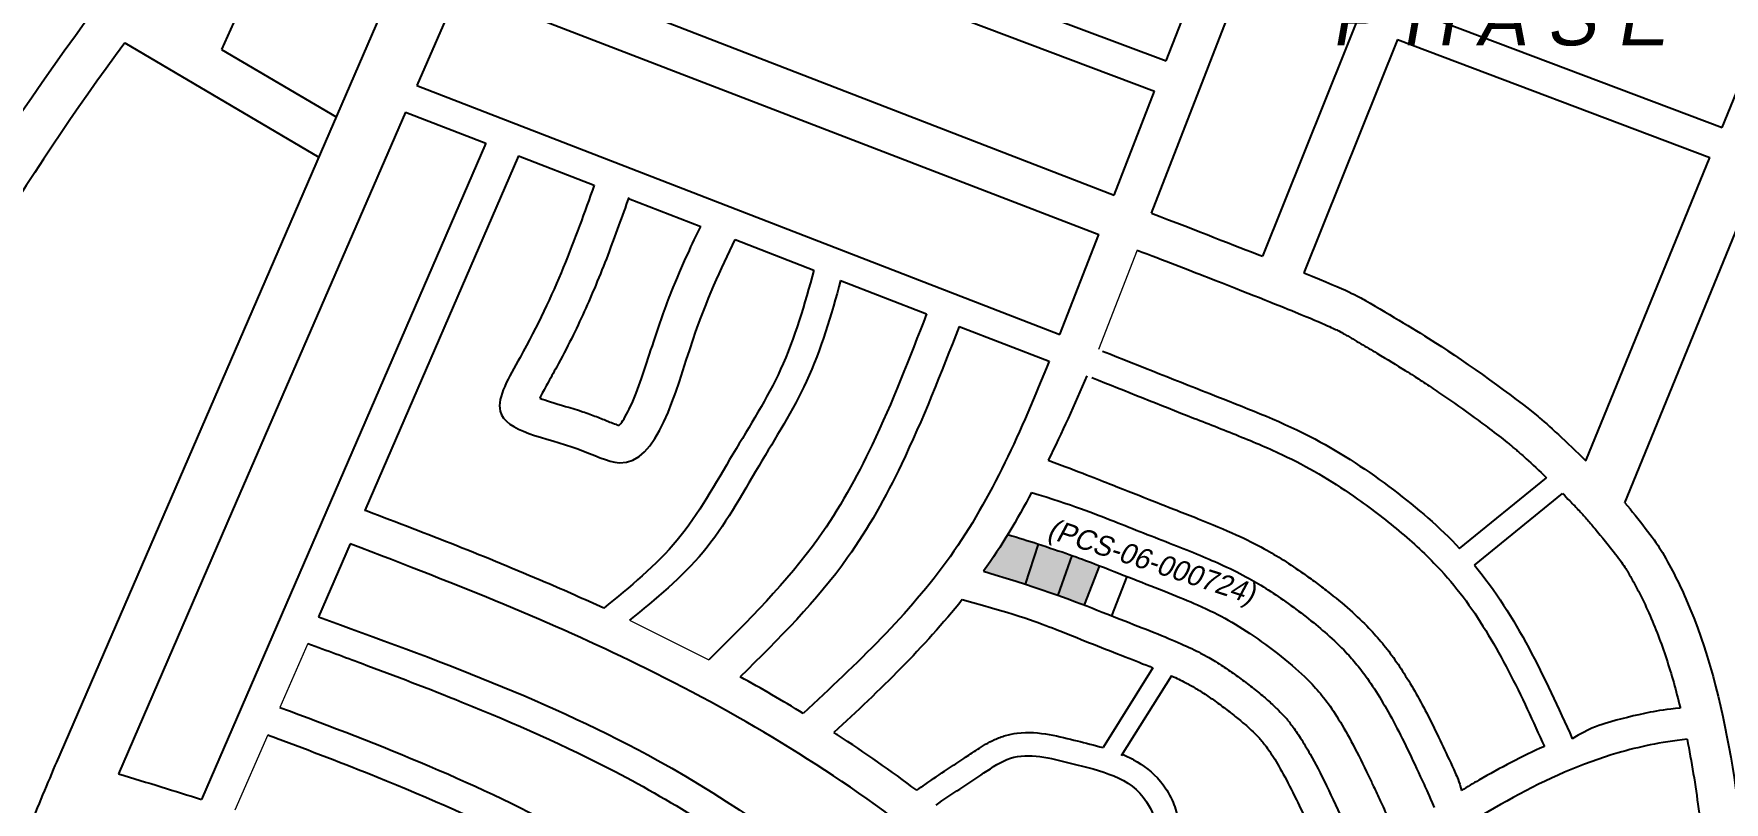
# Model space of a CAD drawing. Header units: inches. Extents: x -1369 to 1198, y -366 to 1398.
# Drawn here: x -515.44 to -499.01, y 994.19 to 1001.66 of the extents above; entities that cross this region are included whole.
import ezdxf
from ezdxf.enums import TextEntityAlignment as Align

# ---------------------------------------------------------------- set-up
doc = ezdxf.new("R2010")
doc.units = ezdxf.units.IN
doc.header["$MEASUREMENT"] = 0
doc.layers.add('CREEK_RIVER', color=7, linetype='Continuous')
doc.layers.add('Layer1', color=7, linetype='Continuous')
doc.layers.add('SUBDIVIDION', color=8, linetype='Continuous', lineweight=25)
doc.layers.add('VICINITY', color=8, linetype='Continuous', lineweight=20)
doc.styles.add('PX-0', font='leroy')

msp = doc.modelspace()

# ---------------------------------------------------------------- hatches: boundary and pattern name
at = {"layer": 'SUBDIVIDION'}
h = msp.add_hatch(color=8, dxfattribs=at)
edge = h.paths.add_edge_path()
edge.add_spline(control_points=[(-505.678, 996.7027), (-505.6807, 996.7036), (-505.6833, 996.7044), (-505.7728, 996.7334), (-505.8681, 996.7634), (-505.9742, 996.7958)], knot_values=[0.5153912, 0.5153912, 0.5153912, 0.5153912, 0.5322032, 0.5322032, 1.0795004, 1.0795004, 1.0795004, 1.0795004], degree=3, periodic=0)
edge.add_spline(control_points=[(-505.9742, 996.7958), (-506.0486, 996.674), (-506.1266, 996.5547), (-506.2088, 996.4385)], knot_values=[7.2359954, 7.2359954, 7.2359954, 7.2359954, 8.799642, 8.799642, 8.799642, 8.799642], degree=3, periodic=0)
edge.add_spline(control_points=[(-506.2088, 996.4385), (-506.0535, 996.3918), (-505.9206, 996.3503), (-505.8045, 996.3127)], knot_values=[0.3220083, 0.3220083, 0.3220083, 0.3220083, 1.0795009, 1.0795009, 1.0795009, 1.0795009], degree=3, periodic=0)
edge.add_line((-505.8045, 996.3127), (-505.678, 996.7027))
edge = h.paths.add_edge_path()
edge.add_spline(control_points=[(-505.3508, 996.5917), (-505.4458, 996.6255), (-505.553, 996.6621), (-505.678, 996.7027)], knot_values=[1.0795004, 1.0795004, 1.0795004, 1.0795004, 1.87326, 1.87326, 1.87326, 1.87326], degree=3, periodic=0)
edge.add_line((-505.678, 996.7027), (-505.8045, 996.3127))
edge.add_spline(control_points=[(-505.8045, 996.3127), (-505.6828, 996.2732), (-505.5795, 996.238), (-505.4882, 996.2055)], knot_values=[1.0795009, 1.0795009, 1.0795009, 1.0795009, 1.8736118, 1.8736118, 1.8736118, 1.8736118], degree=3, periodic=0)
edge.add_line((-505.4882, 996.2055), (-505.3508, 996.5917))
edge = h.paths.add_edge_path()
edge.add_spline(control_points=[(-505.0832, 996.4924), (-505.0993, 996.4986), (-505.1157, 996.5049), (-505.1988, 996.5366), (-505.2704, 996.5632), (-505.3508, 996.5917)], knot_values=[1.87326, 1.87326, 1.87326, 1.87326, 2.0422392, 2.0422392, 2.7130276, 2.7130276, 2.7130276, 2.7130276], degree=3, periodic=0)
edge.add_line((-505.3508, 996.5917), (-505.4882, 996.2055))
edge.add_spline(control_points=[(-505.4882, 996.2055), (-505.3916, 996.1711), (-505.3084, 996.1398), (-505.231, 996.1099)], knot_values=[1.8736118, 1.8736118, 1.8736118, 1.8736118, 2.7131314, 2.7131314, 2.7131314, 2.7131314], degree=3, periodic=0)
edge.add_line((-505.231, 996.1099), (-505.0832, 996.4924))

# ---------------------------------------------------------------- linework, layer by layer
at = {"layer": 'CREEK_RIVER', "color": 8}
msp.add_open_spline([(-512.9988, 980.8418), (-513.0611, 980.7751), (-513.1862, 980.6319), (-513.5588, 980.5308), (-513.9462, 980.7565), (-514.4328, 980.7896), (-514.8805, 981.3531), (-515.1367, 982.1555), (-515.2284, 983.0813), (-515.5199, 983.7041), (-515.7018, 984.1998), (-515.8467, 984.673), (-516.2467, 984.9842), (-516.617, 985.29), (-517.0525, 985.5156), (-517.4919, 985.724), (-517.9665, 986.0021), (-518.5572, 986.4655), (-518.9882, 987.1575), (-518.9457, 987.8797), (-518.5063, 988.3395), (-518.7876, 988.9778), (-518.6367, 989.5329), (-518.4238, 989.9677), (-518.3091, 990.3915), (-518.0466, 990.8749), (-518.2725, 991.3104), (-518.4138, 991.7223), (-518.7321, 991.9118), (-519.1603, 991.9664), (-519.5599, 992.3127), (-520.448, 992.7284), (-521.2279, 993.3961), (-522.1591, 993.7839), (-522.7584, 993.9381), (-522.9868, 994.4279), (-523.493, 994.5651), (-524.1522, 994.4498), (-524.4997, 995.0741), (-524.9611, 995.3464), (-525.283, 995.62), (-525.5428, 995.9361), (-525.7976, 996.2049), (-525.9424, 996.5292), (-526.2277, 996.9935), (-526.2733, 997.6426), (-526.8013, 998.0359), (-527.2518, 998.2064), (-527.7022, 998.5142), (-528.1116, 998.6894), (-528.4716, 998.8463), (-528.7149, 998.723), (-528.9321, 998.568), (-529.0637, 998.4569), (-529.1506, 998.4061)], degree=3, knots=[0.585254581, 0.585254581, 0.585254581, 0.585254581, 0.586160659, 0.587133345, 0.588814044, 0.590444797, 0.591733466, 0.595629052, 0.598812804, 0.600938644, 0.602436862, 0.604138233, 0.605721294, 0.607355858, 0.608963834, 0.610593615, 0.612227477, 0.614446946, 0.618101932, 0.619831527, 0.621277465, 0.623933113, 0.62573931, 0.62692821, 0.628755375, 0.630187037, 0.632081085, 0.633244697, 0.634486468, 0.635509419, 0.637518243, 0.639545909, 0.64535126, 0.647497886, 0.649756432, 0.651089455, 0.652472852, 0.654669636, 0.657135865, 0.658624687, 0.660064399, 0.661317875, 0.662724073, 0.663725067, 0.664842392, 0.668179048, 0.669585469, 0.671145592, 0.673011765, 0.674968082, 0.675676257, 0.676779493, 0.677414923, 0.678414241, 0.678414241, 0.678414241, 0.678414241], dxfattribs=at)
at = {"layer": 'Layer1', "color": 8, "linetype": 'Continuous', "ltscale": 0.1}
for p, q in [((-506.723, 1014.1953), (-515.2213, 994.5806)), ((-499.0311, 1000.7528), (-495.425, 1009.5848)), ((-499.9757, 997.1041), (-494.9576, 1009.3941)), ((-504.577, 999.9199), (-502.852, 1004.3619)), ((-501.7221, 1003.9348), (-503.499, 999.5012)), ((-509.5016, 1003.3155), (-504.434, 1001.4002)), ((-509.6269, 1003.0261), (-504.548, 1001.1066)), ((-511.3062, 1002.1079), (-511.7166, 1001.1606)), ((-511.3062, 1002.1079), (-505.0894, 999.7126)), ((-504.434, 1001.4002), (-504.1088, 1002.2375)), ((-510.0411, 1002.0702), (-504.941, 1000.0946)), ((-502.0684, 1001.9007), (-499.0311, 1000.7528)), ((-502.1856, 1001.6082), (-503.0948, 999.3398)), ((-502.1856, 1001.6082), (-499.1502, 1000.4611)), ((-511.7166, 1001.1606), (-505.4671, 998.7398)), ((-504.941, 1000.0946), (-504.548, 1001.1066)), ((-511.828, 1000.9035), (-513.4718, 997.1181)), ((-511.828, 1000.9035), (-511.0473, 1000.6011)), ((-511.0473, 1000.6011), (-513.8121, 994.2197)), ((-510.7305, 1000.4784), (-512.2242, 997.0302)), ((-510.7305, 1000.4784), (-509.994, 1000.1931)), ((-500.3547, 997.511), (-499.1502, 1000.4611)), ((-509.6607, 1000.064), (-508.9587, 999.7921)), ((-508.6246, 999.6627), (-507.8583, 999.3658)), ((-505.4671, 998.7398), (-505.0894, 999.7126)), ((-507.5983, 999.2651), (-506.7632, 998.9416)), ((-506.4465, 998.819), (-505.5718, 998.4801)), ((-501.5819, 996.6597), (-500.7378, 997.347)), ((-501.4384, 996.4972), (-500.5823, 997.1943)), ((-513.4718, 997.1181), (-514.6161, 994.4687)), ((-512.3655, 996.704), (-512.6728, 995.9946)), ((-504.5625, 995.4983), (-505.0477, 994.7226)), ((-504.3832, 995.4212), (-504.8707, 994.6417))]:
    msp.add_line(p, q, dxfattribs=at)
for points in [[(-509.994, 1000.1931), (-510.7149, 998.5175), (-510.9082, 997.9958), (-510.1541, 997.6287), (-509.7481, 997.4934), (-509.0327, 998.6914), (-508.6246, 999.6627)], [(-507.8583, 999.3658), (-508.1819, 998.4016), (-508.6455, 997.5773), (-509.1873, 996.7399), (-509.9015, 996.0787)], [(-506.7632, 998.9416), (-507.2924, 997.6673), (-507.8145, 996.7592), (-508.8808, 995.5773)], [(-512.6728, 995.9946), (-509.3754, 994.5982), (-505.4059, 991.5535)]]:
    msp.add_spline(points, degree=3, dxfattribs=at)
for points, knots in [([(-509.6574, 1000.0734), (-509.6899, 999.9821), (-509.7226, 999.89), (-509.8241, 999.6102), (-509.896, 999.419), (-510.0139, 999.1363), (-510.0507, 999.0512), (-510.1685, 998.7912), (-510.2567, 998.6117), (-510.3886, 998.3686), (-510.4212, 998.3109), (-510.4789, 998.2073), (-510.5044, 998.16), (-510.523, 998.121)], [0, 0, 0, 0, 1.1464634, 1.1464634, 3.4393903, 3.4393903, 4.404929, 4.404929, 6.3360066, 6.3360066, 6.9115832, 6.9115832, 7.4763664, 7.4763664, 7.4763664, 7.4763664]), ([(-509.7529, 997.8561), (-509.7434, 997.866), (-509.7304, 997.8819), (-509.6852, 997.949), (-509.6484, 998.0193), (-509.5769, 998.1882), (-509.5415, 998.2866), (-509.4719, 998.4944), (-509.4377, 998.6036), (-509.377, 998.7895), (-509.3507, 998.8667), (-509.298, 999.0126), (-509.2715, 999.0823), (-509.1917, 999.283), (-509.1381, 999.4059), (-509.0424, 999.6156), (-509.0002, 999.7047), (-508.9587, 999.7921)], [14.5400396, 14.5400396, 14.5400396, 14.5400396, 15.0084638, 15.0084638, 16.0017024, 16.0017024, 16.9949411, 16.9949411, 17.9881798, 17.9881798, 18.7020771, 18.7020771, 19.4159744, 19.4159744, 20.8437689, 20.8437689, 21.9910343, 21.9910343, 21.9910343, 21.9910343]), ([(-504.7151, 999.5607), (-504.4541, 999.4603), (-504.2281, 999.3729), (-503.6397, 999.1439), (-503.3673, 999.0355), (-503.0315, 998.8983), (-502.9333, 998.8563), (-502.8135, 998.8027), (-502.78, 998.7864), (-502.7329, 998.7622), (-502.7192, 998.7544), (-502.6874, 998.7359), (-502.6735, 998.7277), (-502.6469, 998.7122), (-502.6336, 998.7044), (-502.5939, 998.6812), (-502.5675, 998.6656), (-502.4889, 998.6193), (-502.4373, 998.5888), (-502.287, 998.499), (-502.1929, 998.4419), (-502.0819, 998.3727), (-502.0541, 998.3552), (-501.987, 998.3122), (-501.943, 998.2834), (-501.8487, 998.2203), (-501.7991, 998.1866), (-501.6468, 998.0815), (-501.5408, 998.0063), (-501.3894, 997.8961), (-501.3398, 997.8595), (-501.2286, 997.776), (-501.1696, 997.7305), (-501.1054, 997.6793), (-501.0912, 997.6678), (-501.0689, 997.6494), (-501.0611, 997.643), (-501.0417, 997.6265), (-501.0307, 997.617), (-500.9946, 997.5855), (-500.9666, 997.5605), (-500.8772, 997.4792), (-500.8087, 997.4152), (-500.7378, 997.347)], [0, 0, 0, 0, 0.2117039, 0.2117039, 0.6351118, 0.6351118, 0.9547811, 0.9547811, 1.2017123, 1.2017123, 1.4486435, 1.4486435, 1.6057204, 1.6057204, 1.7627973, 1.7627973, 2.0769512, 2.0769512, 2.7052589, 2.7052589, 3.9618742, 3.9618742, 4.4166669, 4.4166669, 5.1439397, 5.1439397, 5.8712125, 5.8712125, 7.3257581, 7.3257581, 8.0675717, 8.0675717, 9.0944595, 9.0944595, 9.411165, 9.411165, 9.6359702, 9.6359702, 9.8607753, 9.8607753, 10.3103856, 10.3103856, 11.1717484, 11.1717484, 11.1717484, 11.1717484]), ([(-503.0948, 999.3398), (-502.6501, 999.1594), (-502.5742, 999.1154), (-502.2459, 998.9239), (-501.9937, 998.7736), (-501.5155, 998.4671), (-501.0493, 998.1329), (-500.7278, 997.8667), (-500.5387, 997.6933), (-500.3547, 997.511)], [0.5902853, 0.5902853, 0.5902853, 0.5902853, 1.4790086, 1.4790086, 4.4370258, 4.4370258, 9.4893216, 9.4893216, 11.6218977, 11.6218977, 11.6218977, 11.6218977]), ([(-507.5983, 999.2651), (-507.6912, 998.9304), (-507.8747, 998.2924), (-508.4127, 997.4537), (-508.8814, 996.5888), (-509.396, 996.1697), (-509.6501, 995.9628)], [0.2521319, 0.2521319, 0.2521319, 0.2521319, 4.0025301, 7.4305665, 11.0457371, 14.5733727, 14.5733727, 14.5733727, 14.5733727]), ([(-506.4465, 998.819), (-506.6215, 998.3672), (-506.9254, 997.5911), (-507.581, 996.3949), (-508.2012, 995.7787), (-508.5736, 995.4113)], [0.278779, 0.278779, 0.278779, 0.278779, 5.5475957, 9.3444128, 14.9965595, 14.9965595, 14.9965595, 14.9965595]), ([(-505.5718, 998.4801), (-505.8429, 997.8117), (-506.4067, 996.5088), (-507.4473, 995.5363), (-507.9619, 995.0555)], [1.00058, 1.00058, 1.00058, 1.00058, 8.7372388, 16.302637, 16.302637, 16.302637, 16.302637]), ([(-505.0521, 998.579), (-504.6827, 998.4316), (-503.9923, 998.156), (-503.0106, 997.7757), (-502.2299, 997.2545), (-501.7764, 996.8673), (-501.5819, 996.6597)], [0, 0, 0, 0, 4.3292722, 8.0906711, 11.3974609, 14.502833, 14.502833, 14.502833, 14.502833]), ([(-505.1553, 998.3206), (-504.8267, 998.1894), (-504.4978, 998.0582), (-504.0107, 997.8662), (-503.8538, 997.8054), (-503.549, 997.6815), (-503.4004, 997.6177), (-503.1381, 997.4903), (-503.0231, 997.428), (-502.7957, 997.2913), (-502.6839, 997.2177), (-502.4274, 997.0361), (-502.2828, 996.9251), (-502.0099, 996.6946), (-501.8813, 996.5742), (-501.677, 996.3525), (-501.5963, 996.2536), (-501.4434, 996.0444), (-501.3715, 995.9347), (-501.1663, 995.5931), (-501.0433, 995.3485), (-500.8684, 994.9767), (-500.8135, 994.8562), (-500.7583, 994.7347)], [0, 0, 0, 0, 3.8502851, 3.8502851, 5.6734194, 5.6734194, 7.4965537, 7.4965537, 9.0254601, 9.0254601, 10.5543664, 10.5543664, 12.5871284, 12.5871284, 14.6198904, 14.6198904, 16.1458215, 16.1458215, 17.6717525, 17.6717525, 20.7236146, 20.7236146, 22.1529709, 22.1529709, 22.1529709, 22.1529709]), ([(-510.523, 998.121), (-510.4939, 998.1098), (-510.4588, 998.0979), (-510.3298, 998.0574), (-510.2198, 998.0278), (-510.06, 997.9749), (-510.0131, 997.9578), (-509.9298, 997.9252), (-509.8924, 997.9095), (-509.8132, 997.8772), (-509.7759, 997.863), (-509.7529, 997.8561)], [10.0673486, 10.0673486, 10.0673486, 10.0673486, 10.4912513, 10.4912513, 11.4652756, 11.4652756, 11.8429963, 11.8429963, 12.2207169, 12.2207169, 12.7575915, 12.7575915, 12.7575915, 12.7575915]), ([(-505.5814, 997.5168), (-505.2644, 997.4004), (-505.11, 997.3388), (-504.8197, 997.2233), (-504.6839, 997.1695), (-504.4758, 997.0874), (-504.4027, 997.0587), (-504.2612, 997.0032), (-504.192, 996.976), (-503.9909, 996.8955), (-503.8665, 996.8439), (-503.6546, 996.7474), (-503.5671, 996.7038), (-503.4178, 996.6212), (-503.3555, 996.5843), (-503.2286, 996.504), (-503.1646, 996.4611), (-503.0614, 996.3883), (-503.0212, 996.3593), (-502.943, 996.3012), (-502.9044, 996.2717), (-502.7904, 996.1824), (-502.7172, 996.1217), (-502.5826, 996.0025), (-502.5203, 995.9431), (-502.4164, 995.8353), (-502.3742, 995.788), (-502.2913, 995.687), (-502.2511, 995.634), (-502.1709, 995.5198), (-502.1312, 995.4592), (-502.0131, 995.2671), (-501.9359, 995.1251), (-501.7812, 994.817), (-501.704, 994.6512), (-501.6065, 994.4376), (-501.5887, 994.3986), (-501.5632, 994.3069)], [0.2681525, 0.2681525, 0.2681525, 0.2681525, 2.0719832, 2.0719832, 3.64908, 3.64908, 4.4803632, 4.4803632, 5.3116463, 5.3116463, 6.9742126, 6.9742126, 8.4099943, 8.4099943, 9.45686, 9.45686, 10.5037258, 10.5037258, 11.1376941, 11.1376941, 11.7716624, 11.7716624, 13.039599, 13.039599, 14.3075356, 14.3075356, 15.3647168, 15.3647168, 16.4218981, 16.4218981, 17.4790793, 17.4790793, 19.5934418, 19.5934418, 21.7078042, 21.7078042, 22.1735844, 22.1735844, 22.1735844, 22.1735844]), ([(-505.7419, 997.2035), (-505.3414, 997.0833), (-505.1416, 997.0036), (-504.8454, 996.8861), (-504.7502, 996.8484), (-504.5577, 996.7724), (-504.4607, 996.7345), (-504.2773, 996.6622), (-504.1896, 996.6273), (-504.0259, 996.5597), (-503.9494, 996.5268), (-503.7871, 996.4525), (-503.7078, 996.4128), (-503.5673, 996.3346), (-503.5057, 996.2975), (-503.3783, 996.2157), (-503.3142, 996.172), (-503.1807, 996.0761), (-503.1145, 996.0263), (-502.9874, 995.9259), (-502.9265, 995.8753), (-502.8031, 995.7666), (-502.7418, 995.708), (-502.6489, 995.6106), (-502.6144, 995.5716), (-502.5455, 995.4873), (-502.5117, 995.4427), (-502.3887, 995.2683), (-502.2993, 995.1182), (-502.1174, 994.7721), (-502.0252, 994.5765), (-501.9059, 994.3157), (-501.8839, 994.2672), (-501.8285, 994.1418)], [0.258918, 0.258918, 0.258918, 0.258918, 2.5896831, 2.5896831, 3.6958689, 3.6958689, 4.8020548, 4.8020548, 5.9082406, 5.9082406, 7.0144265, 7.0144265, 8.4584432, 8.4584432, 9.5920498, 9.5920498, 10.7256565, 10.7256565, 11.8592632, 11.8592632, 12.9928699, 12.9928699, 14.3758427, 14.3758427, 15.3890091, 15.3890091, 16.4021755, 16.4021755, 19.0117007, 19.0117007, 21.621226, 21.621226, 22.2038883, 22.2038883, 22.2038883, 22.2038883]), ([(-500.5823, 997.1943), (-500.5582, 997.1702), (-500.5345, 997.1461), (-500.4788, 997.0889), (-500.4475, 997.056), (-500.4072, 997.0128), (-500.3974, 997.0021), (-500.3748, 996.9771), (-500.3625, 996.9633), (-500.3237, 996.9192), (-500.2951, 996.8859), (-500.1989, 996.7717), (-500.1269, 996.6826), (-500.0465, 996.5767), (-500.0269, 996.5503), (-499.9926, 996.5021), (-499.9779, 996.4806), (-499.9643, 996.4593), (-499.9614, 996.4546), (-499.9584, 996.4495), (-499.9567, 996.4468), (-499.9542, 996.4426), (-499.953, 996.4405), (-499.9492, 996.4341), (-499.9467, 996.4299), (-499.9393, 996.4173), (-499.9343, 996.4088), (-499.9197, 996.3834), (-499.91, 996.3663), (-499.8814, 996.3149), (-499.8629, 996.2803), (-499.8089, 996.1757), (-499.775, 996.1046), (-499.6788, 995.888), (-499.6223, 995.739), (-499.522, 995.4336), (-499.4783, 995.2771), (-499.4388, 995.1138), (-499.4379, 995.1101), (-499.437, 995.1063)], [11.7968862, 11.7968862, 11.7968862, 11.7968862, 12.0894651, 12.0894651, 12.5021252, 12.5021252, 12.6551791, 12.6551791, 12.8082331, 12.8082331, 13.114341, 13.114341, 13.8038227, 13.8038227, 14.0510003, 14.0510003, 14.3061698, 14.3061698, 14.3930481, 14.3930481, 14.4207469, 14.4207469, 14.4484458, 14.4484458, 14.5038436, 14.5038436, 14.614639, 14.614639, 14.83623, 14.83623, 15.279412, 15.279412, 16.165776, 16.165776, 17.9385039, 17.9385039, 19.7112319, 19.7112319, 19.7526581, 19.7526581, 19.7526581, 19.7526581]), ([(-509.9015, 996.0787), (-510.089, 996.1647), (-510.2773, 996.2481), (-511.0401, 996.5756), (-511.6195, 996.8019), (-512.2076, 997.0239), (-512.2159, 997.027), (-512.2242, 997.0302)], [22.842264, 22.842264, 22.842264, 22.842264, 25.0489179, 25.0489179, 31.7548486, 31.7548486, 31.8509954, 31.8509954, 31.8509954, 31.8509954]), ([(-499.9757, 997.1041), (-499.844, 996.948), (-499.6941, 996.7572), (-499.5359, 996.4932), (-499.4543, 996.3328), (-499.1688, 995.6813), (-499.0391, 995.161), (-498.8561, 994.1022), (-498.8029, 993.5627), (-498.7502, 993.033)], [13.0994617, 13.0994617, 13.0994617, 13.0994617, 14.3952058, 14.3952058, 16.240666, 16.240666, 21.7147745, 21.7147745, 27.1765311, 27.1765311, 27.1765311, 27.1765311]), ([(-504.8292, 991.9904), (-505.5656, 992.7243), (-506.9435, 994.0764), (-509.424, 995.5417), (-511.2646, 996.2869), (-512.3655, 996.704)], [0, 0, 0, 0, 9.4087895, 20.9386141, 31.0013223, 31.0013223, 31.0013223, 31.0013223]), ([(-505.9742, 996.7958), (-505.8681, 996.7634), (-505.7728, 996.7334), (-505.4512, 996.6293), (-505.279, 996.5672), (-504.9965, 996.4594), (-504.8822, 996.4133), (-504.6417, 996.3187), (-504.5241, 996.2728), (-504.3118, 996.188), (-504.2151, 996.1481), (-504.0113, 996.0584), (-503.9199, 996.0132), (-503.7413, 995.9118), (-503.6467, 995.8514), (-503.4428, 995.7076), (-503.3362, 995.6262), (-503.1532, 995.4737), (-503.0764, 995.4023), (-502.9685, 995.2893), (-502.9308, 995.2449), (-502.848, 995.1355), (-502.8041, 995.0713), (-502.6679, 994.8508), (-502.571, 994.6664), (-502.4511, 994.4149), (-502.4349, 994.3806), (-502.3971, 994.2998), (-502.3754, 994.2527), (-502.3413, 994.1783), (-502.3311, 994.1562), (-502.3059, 994.1005), (-502.2913, 994.0672), (-502.2497, 993.9635), (-502.2235, 993.8965), (-502.1843, 993.7942)], [0.5153912, 0.5153912, 0.5153912, 0.5153912, 1.0626884, 1.0626884, 2.5440485, 2.5440485, 3.9174697, 3.9174697, 5.2908909, 5.2908909, 6.6643122, 6.6643122, 8.5918661, 8.5918661, 10.5194201, 10.5194201, 12.446974, 12.446974, 14.3745279, 14.3745279, 15.8988018, 15.8988018, 17.4230757, 17.4230757, 20.4315038, 20.4315038, 20.8945142, 20.8945142, 21.4995053, 21.4995053, 21.8252099, 21.8252099, 22.0660956, 22.0660956, 22.2749729, 22.2749729, 22.2749729, 22.2749729]), ([(-506.2088, 996.4385), (-505.5836, 996.2507), (-505.3213, 996.1461), (-504.9395, 995.9952), (-504.8197, 995.9483), (-504.5998, 995.8617), (-504.5, 995.822), (-504.3243, 995.7488), (-504.2485, 995.7153), (-504.1241, 995.6558), (-504.0739, 995.6295), (-503.9771, 995.5738), (-503.9313, 995.5456), (-503.8467, 995.4901), (-503.8095, 995.4647), (-503.7286, 995.4073), (-503.6857, 995.3757), (-503.6037, 995.3131), (-503.5639, 995.2817), (-503.4893, 995.2203), (-503.455, 995.191), (-503.394, 995.1363), (-503.3664, 995.1102), (-503.3181, 995.0622), (-503.2979, 995.0408), (-503.2688, 995.008), (-503.2575, 994.9947), (-503.2339, 994.9657), (-503.222, 994.9504), (-503.1846, 994.9004), (-503.1574, 994.861), (-503.0987, 994.769), (-503.0673, 994.7166), (-502.9848, 994.5697), (-502.9321, 994.4677), (-502.8188, 994.2351), (-502.7588, 994.1058), (-502.6764, 993.925), (-502.6579, 993.8844), (-502.5672, 993.6475)], [0.3220083, 0.3220083, 0.3220083, 0.3220083, 3.3721751, 3.3721751, 4.702951, 4.702951, 6.0337269, 6.0337269, 7.3645027, 7.3645027, 8.6952786, 8.6952786, 9.7853204, 9.7853204, 10.5951068, 10.5951068, 11.4462145, 11.4462145, 12.2973222, 12.2973222, 13.1484298, 13.1484298, 13.9995375, 13.9995375, 14.8517564, 14.8517564, 15.4271415, 15.4271415, 16.0025265, 16.0025265, 17.1532966, 17.1532966, 18.3040666, 18.3040666, 20.045085, 20.045085, 21.7861034, 21.7861034, 22.2749729, 22.2749729, 22.2749729, 22.2749729]), ([(-506.4163, 996.1622), (-505.8409, 996.0059), (-505.6757, 995.94), (-505.3998, 995.8303), (-505.2899, 995.7866), (-505.0765, 995.7023), (-504.9703, 995.6607), (-504.7719, 995.5827), (-504.6811, 995.5468), (-504.5877, 995.5087), (-504.5749, 995.5035), (-504.5625, 995.4983)], [0.1598672, 0.1598672, 0.1598672, 0.1598672, 2.0860965, 2.0860965, 3.3525277, 3.3525277, 4.5300974, 4.5300974, 5.7076671, 5.7076671, 5.8981903, 5.8981903, 5.8981903, 5.8981903]), ([(-512.7767, 995.7339), (-512.584, 995.6649), (-512.4193, 995.604), (-511.9269, 995.4201), (-511.6009, 995.296), (-510.768, 994.9598), (-510.2683, 994.7394), (-509.4977, 994.3373), (-509.214, 994.1732), (-508.6568, 993.8208), (-508.3837, 993.6333), (-507.6244, 993.0791), (-507.1475, 992.6921), (-506.6752, 992.2915)], [0, 0, 0, 0, 1.8990101, 1.8990101, 5.6970303, 5.6970303, 11.7463188, 11.7463188, 15.4363521, 15.4363521, 19.1263854, 19.1263854, 25.8505466, 25.8505466, 25.8505466, 25.8505466]), ([(-504.3832, 995.4212), (-504.3297, 995.397), (-504.2874, 995.3764), (-504.2166, 995.3392), (-504.1853, 995.3217), (-504.1171, 995.2809), (-504.0806, 995.2579), (-504.0075, 995.2092), (-503.9708, 995.1837), (-503.8934, 995.1279), (-503.8542, 995.0986), (-503.7799, 995.0411), (-503.7441, 995.0123), (-503.6791, 994.9581), (-503.6503, 994.933), (-503.5998, 994.8868), (-503.5776, 994.8654), (-503.5436, 994.8308), (-503.531, 994.8173), (-503.5094, 994.7928), (-503.4986, 994.78), (-503.4755, 994.7507), (-503.4632, 994.7343), (-503.4357, 994.6956), (-503.4208, 994.6736), (-503.3726, 994.5988), (-503.3359, 994.5371), (-503.2571, 994.3934), (-503.2145, 994.3105), (-503.0985, 994.0727), (-503.0213, 993.9041), (-502.8156, 993.4743)], [6.9402495, 6.9402495, 6.9402495, 6.9402495, 8.033263, 8.033263, 8.983052, 8.983052, 9.9328409, 9.9328409, 10.7771821, 10.7771821, 11.6215233, 11.6215233, 12.4658644, 12.4658644, 13.3102056, 13.3102056, 14.1545467, 14.1545467, 14.8866177, 14.8866177, 15.6186888, 15.6186888, 16.3507598, 16.3507598, 17.0828308, 17.0828308, 18.5469729, 18.5469729, 20.011115, 20.011115, 22.2570511, 22.2570511, 22.2570511, 22.2570511]), ([(-513.0482, 995.1141), (-512.0704, 994.7499), (-510.0028, 993.9401), (-508.2539, 992.5825), (-507.3499, 991.8174)], [1.6381429, 1.6381429, 1.6381429, 1.6381429, 12.9039009, 25.6797254, 25.6797254, 25.6797254, 25.6797254]), ([(-499.437, 995.1063), (-499.572, 995.0956), (-499.6512, 995.0818), (-499.8769, 995.0368), (-500.0233, 995.0011), (-500.2465, 994.9336), (-500.3241, 994.9077), (-500.4867, 994.8096)], [5.4552996, 5.4552996, 5.4552996, 5.4552996, 6.287861, 6.287861, 7.8328562, 7.8328562, 8.6714649, 8.6714649, 8.6714649, 8.6714649]), ([(-506.8581, 994.3078), (-507.1085, 994.4961), (-507.366, 994.6753), (-507.6407, 994.8535), (-507.6528, 994.8613), (-507.665, 994.8692)], [10.3556242, 10.3556242, 10.3556242, 10.3556242, 13.6703755, 13.6703755, 13.823524, 13.823524, 13.823524, 13.823524]), ([(-506.8581, 994.3078), (-506.8313, 994.3272), (-506.8045, 994.3463), (-506.7053, 994.4157), (-506.6328, 994.4642), (-506.5069, 994.5476), (-506.4535, 994.5826), (-506.3567, 994.6468), (-506.3148, 994.6754), (-506.2181, 994.7385), (-506.1643, 994.7719), (-506.0688, 994.816), (-506.0325, 994.8301), (-505.958, 994.8515), (-505.9207, 994.8589), (-505.7734, 994.8775), (-505.6691, 994.8674), (-505.4752, 994.8336), (-505.3846, 994.8096), (-505.2196, 994.7683), (-505.1345, 994.7482), (-505.0477, 994.7226)], [2.8698153, 2.8698153, 2.8698153, 2.8698153, 3.21674, 3.21674, 4.1519432, 4.1519432, 4.8424206, 4.8424206, 5.406894, 5.406894, 5.9713674, 5.9713674, 6.2691342, 6.2691342, 6.5669009, 6.5669009, 7.4669153, 7.4669153, 8.3669298, 8.3669298, 9.2212434, 9.2212434, 9.2212434, 9.2212434]), ([(-513.1656, 994.8462), (-513.1378, 994.8359), (-513.1101, 994.8256), (-512.7541, 994.6927), (-512.4282, 994.5685), (-511.5953, 994.2324), (-511.0956, 994.0119), (-510.325, 993.6099), (-510.0413, 993.4457), (-509.484, 993.0933), (-509.211, 992.9058), (-508.4843, 992.3755), (-508.0384, 992.016), (-507.5969, 991.6439)], [1.5786734, 1.5786734, 1.5786734, 1.5786734, 1.8990101, 1.8990101, 5.6970303, 5.6970303, 11.7463188, 11.7463188, 15.4363521, 15.4363521, 19.1263854, 19.1263854, 25.4028657, 25.4028657, 25.4028657, 25.4028657]), ([(-499.3713, 994.8057), (-499.6348, 994.7732), (-500.5615, 994.5807), (-502.2312, 993.5469), (-504.0572, 992.1887), (-505.2941, 991.25), (-505.7708, 990.8869)], [5.3829889, 5.3829889, 5.3829889, 5.3829889, 7.6942863, 15.7863045, 26.1386829, 32.6488848, 32.6488848, 32.6488848, 32.6488848]), ([(-500.7583, 994.7347), (-500.9768, 994.6367), (-501.1883, 994.5255), (-501.4509, 994.3739), (-501.5073, 994.3406), (-501.5632, 994.3069)], [9.9964652, 9.9964652, 9.9964652, 9.9964652, 12.4678418, 12.4678418, 13.1486891, 13.1486891, 13.1486891, 13.1486891]), ([(-499.3713, 994.8057), (-499.3272, 994.5842), (-499.291, 994.3579), (-499.2136, 993.7914), (-499.1783, 993.4478), (-499.1404, 993.0675), (-499.1368, 993.0312), (-499.1332, 992.9949)], [20.852146, 20.852146, 20.852146, 20.852146, 23.2566878, 23.2566878, 26.8021436, 26.8021436, 27.1765311, 27.1765311, 27.1765311, 27.1765311]), ([(-515.2176, 994.589), (-515.2633, 994.4819), (-515.3095, 994.3734), (-515.4476, 994.0427), (-515.5391, 993.8154), (-515.7055, 993.3388), (-515.78, 993.0899), (-515.8663, 992.677), (-515.8905, 992.5222), (-515.9239, 992.2137), (-515.9332, 992.0593), (-515.9399, 991.6621), (-515.9274, 991.42), (-515.8454, 990.6945), (-515.7296, 990.2116), (-515.4716, 989.573), (-515.3894, 989.4001), (-515.2126, 989.0684), (-515.1177, 988.9087), (-514.8539, 988.4962), (-514.6786, 988.254), (-514.389, 987.8659), (-514.2739, 987.7148), (-514.0488, 987.4142), (-513.9371, 987.2627), (-513.603, 986.8059), (-513.3819, 986.4978), (-513.1455, 986.1678), (-513.1308, 986.1473), (-513.1162, 986.1269)], [0, 0, 0, 0, 1.2674385, 1.2674385, 3.8023156, 3.8023156, 6.3371927, 6.3371927, 7.8161575, 7.8161575, 9.2951222, 9.2951222, 11.6300554, 11.6300554, 16.380048, 16.380048, 18.2205415, 18.2205415, 20.061035, 20.061035, 23.1461022, 23.1461022, 25.2175758, 25.2175758, 27.2890493, 27.2890493, 31.4319965, 31.4319965, 31.7055752, 31.7055752, 31.7055752, 31.7055752]), ([(-506.6709, 994.1642), (-506.5201, 994.2706), (-506.2819, 994.4226), (-505.8682, 994.7064), (-505.2802, 994.5428), (-504.6804, 994.4159), (-504.4732, 993.8459), (-504.9842, 993.5573), (-505.3252, 993.323), (-505.5288, 993.1722)], [3.1156298, 3.1156298, 3.1156298, 3.1156298, 5.1411905, 6.2070993, 8.3642121, 11.3346265, 12.3855779, 13.9379827, 16.7206197, 16.7206197, 16.7206197, 16.7206197]), ([(-504.8608, 994.6574), (-504.824, 994.642), (-504.7873, 994.6247), (-504.6576, 994.554), (-504.5664, 994.4857), (-504.4464, 994.3406), (-504.4074, 994.2797), (-504.3517, 994.1563), (-504.3318, 994.0964), (-504.318, 993.9941), (-504.3164, 993.9566), (-504.3233, 993.8838), (-504.3308, 993.8487), (-504.3529, 993.7849), (-504.3672, 993.7556), (-504.4202, 993.6686), (-504.4652, 993.6231), (-504.5547, 993.5475), (-504.6001, 993.5171), (-504.6772, 993.4683), (-504.7098, 993.449), (-504.8142, 993.3861), (-504.8853, 993.3415), (-505.0235, 993.2519), (-505.0904, 993.2071), (-505.2264, 993.113), (-505.2952, 993.0638), (-505.3624, 993.0144)], [9.8275435, 9.8275435, 9.8275435, 9.8275435, 10.1848017, 10.1848017, 11.1026592, 11.1026592, 11.6392259, 11.6392259, 12.0737486, 12.0737486, 12.3039599, 12.3039599, 12.4985025, 12.4985025, 12.6930451, 12.6930451, 13.1386092, 13.1386092, 13.5841733, 13.5841733, 13.9306049, 13.9306049, 14.7850312, 14.7850312, 15.6394575, 15.6394575, 16.571893, 16.571893, 16.571893, 16.571893])]:
    msp.add_open_spline(points, degree=3, knots=knots, dxfattribs=at)
for points in [[(-504.577, 999.9199), (-504.1202, 999.7443), (-503.7697, 999.608), (-503.499, 999.5012)], [(-505.2039, 998.3376), (-505.3254, 998.0609), (-505.4489, 997.7857), (-505.5814, 997.5168)], [(-505.7419, 997.2035), (-505.8834, 996.9384), (-506.0367, 996.6818), (-506.2088, 996.4385)], [(-501.4384, 996.4972), (-501.0294, 996.0044), (-500.758, 995.407), (-500.4867, 994.8096)], [(-506.4163, 996.1622), (-506.7857, 995.6978), (-507.2199, 995.2796), (-507.665, 994.8692)], [(-507.9619, 995.0555), (-508.1632, 995.1787), (-508.3673, 995.2972), (-508.5736, 995.4113)], [(-514.6161, 994.4687), (-514.331, 994.3816), (-514.0636, 994.2989), (-513.8121, 994.2197)]]:
    msp.add_open_spline(points, degree=3, dxfattribs=at)
at = {"layer": 'SUBDIVIDION', "color": 8}
for p, q in [((-507.6814, 1014.5865), (-513.6178, 1001.5129)), ((-514.5558, 1001.5765), (-512.6716, 1000.4654)), ((-513.6178, 1001.5129), (-512.5027, 1000.8554)), ((-505.678, 996.7027), (-505.8045, 996.3127)), ((-505.3508, 996.5917), (-505.4882, 996.2055)), ((-505.0832, 996.4924), (-505.231, 996.1099)), ((-504.8155, 996.3871), (-504.9657, 996.0056))]:
    msp.add_line(p, q, dxfattribs=at)
for radius, start, end in [(25.2747, 143.5698, 157.02299), (24.8458, 143.46752, 166.06524)]:
    msp.add_arc((-494.5917, 986.7863), radius, start, end, dxfattribs=at)
at = {"layer": 'VICINITY', "color": 8, "linetype": 'Continuous', "ltscale": 0.1}
for p, q in [((-504.7151, 999.5607), (-505.0918, 998.5944)), ((-509.6501, 995.9628), (-508.8808, 995.5773)), ((-512.7767, 995.7339), (-513.0482, 995.1141)), ((-513.1656, 994.8462), (-513.4856, 994.1158))]:
    msp.add_line(p, q, dxfattribs=at)

# ---------------------------------------------------------------- texts
at = {"layer": 'SUBDIVIDION', "color": 8, "style": 'PX-0', "oblique": 10}
msp.add_text('P H A S E    1', height=0.54, dxfattribs=at).set_placement((-500.6022, 1001.3901), align=Align.BOTTOM_CENTER)
msp.add_text('(PCS-06-000724)', height=0.2, rotation=341.94098, dxfattribs=at).set_placement((-504.6243, 996.3847), align=Align.BOTTOM_CENTER)

doc.saveas('drawing.dxf')
